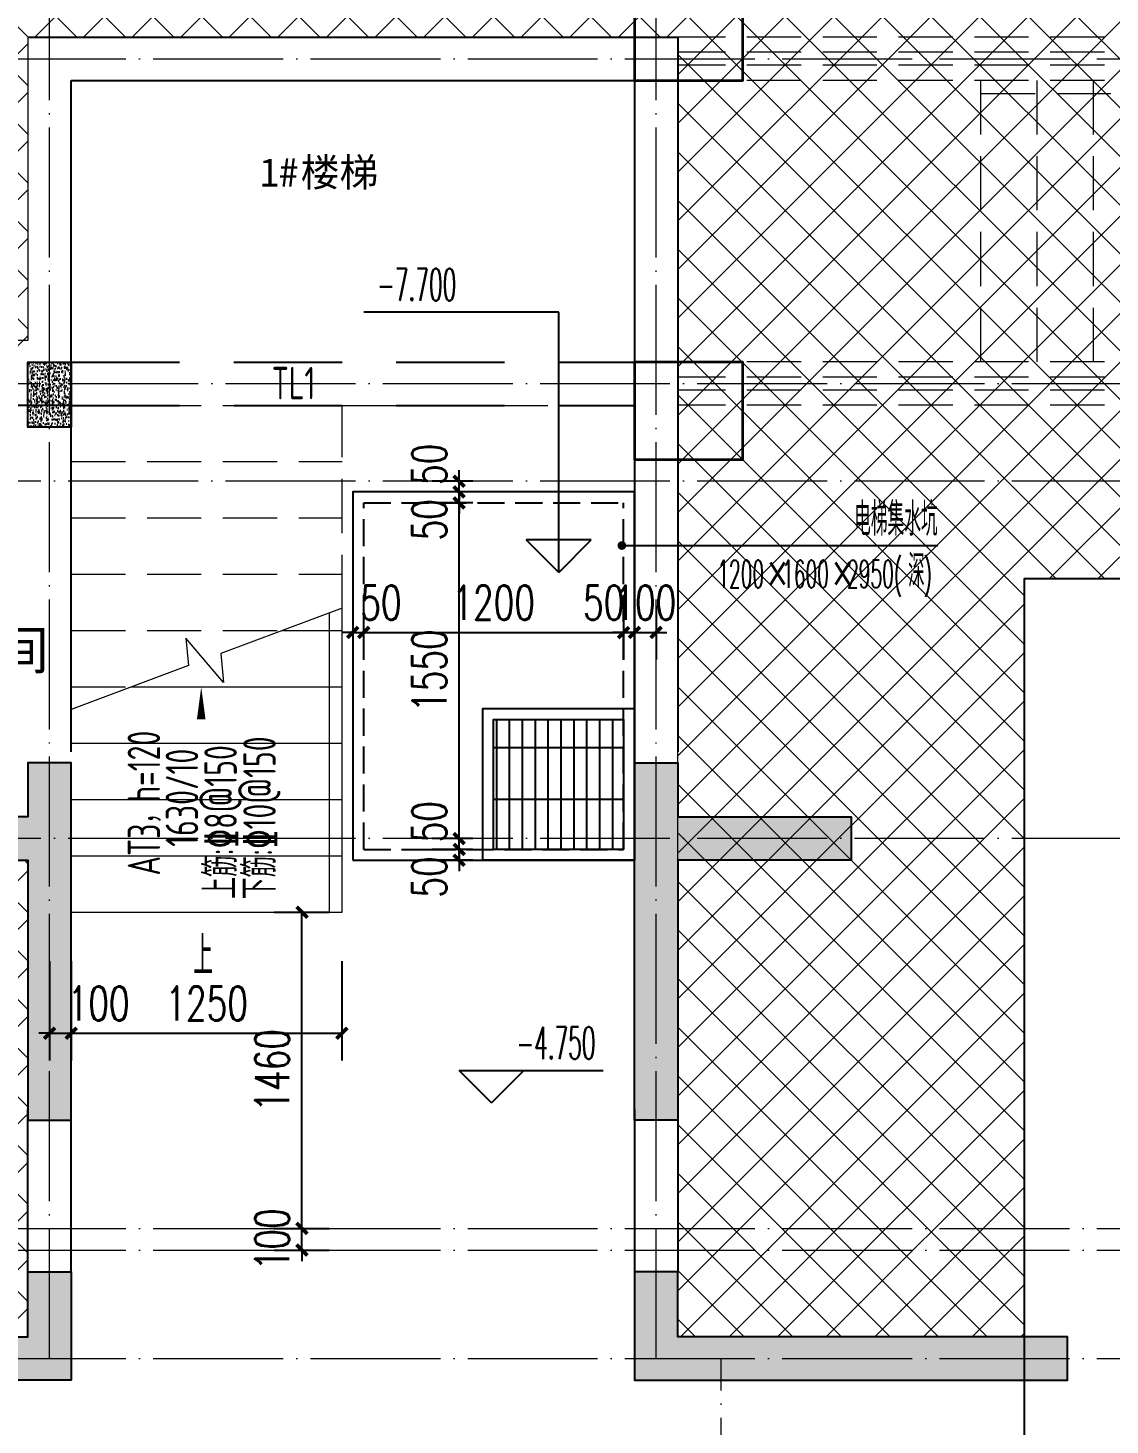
# Model space of a CAD drawing. Extents: x -1712635 to -854203, y -534641 to -21985.
# Drawn here: x -1024242 to -1019246, y -72876 to -66427 of the extents above; entities that cross this region are included whole.
import ezdxf
from ezdxf.enums import TextEntityAlignment as Align

# ---------------------------------------------------------------- set-up
doc = ezdxf.new("R2010")
doc.units = 0
doc.header["$LTSCALE"] = 1000
for name, pattern in [('#P_--_20B1_001_t3$0$DASH', [0.35, 0.25, -0.1]), ('DASHED', [0.75, 0.5, -0.25]), ('DOTE', [2.42, 2, -0.2, 0.02, -0.2]), ('HIDDEN', [0.375, 0.25, -0.125])]:
    doc.linetypes.add(name, pattern=pattern)
doc.layers.get('0').update_dxf_attribs({"linetype": 'CONTINUOUS'})
doc.layers.get('Defpoints').update_dxf_attribs({"linetype": 'CONTINUOUS'})
for name, color, linetype in [('DIM_ELEV', 3, 'CONTINUOUS'), ('DIM_LEAD', 3, 'CONTINUOUS'), ('DIM_SYMB', 3, 'CONTINUOUS'), ('G', 1, 'CONTINUOUS'), ('HS-A-墙-砼', 41, 'CONTINUOUS'), ('PUB_DIM', 3, 'CONTINUOUS'), ('PUB_TEXT', 2, 'CONTINUOUS'), ('S-Q墙实线', 6, 'CONTINUOUS'), ('S-Z柱实线', 6, 'CONTINUOUS'), ('S-梁', 4, 'DASHED'), ('TEXT', 2, 'CONTINUOUS'), ('WALL', 2, 'CONTINUOUS'), ('人防集水坑', 11, 'CONTINUOUS'), ('审核', 1, 'CONTINUOUS'), ('尺寸标注', 86, 'CONTINUOUS'), ('底图$0$PUB_HATCH', 252, 'CONTINUOUS'), ('排水', 155, 'CONTINUOUS')]:
    doc.layers.add(name, color=color, linetype=linetype)
for name, color, linetype, lineweight in [('DOTE', 19, 'DOTE', 9), ('STAIR', 2, 'CONTINUOUS', 18), ('填充', 251, 'CONTINUOUS', 5)]:
    doc.layers.add(name, color=color, linetype=linetype, lineweight=lineweight)
doc.styles.add('_TCH_DIM', font='SIMPLEX.shx', dxfattribs={"width": 0.7, "bigfont": 'GBCBIG.shx'})
doc.styles.add('_TCH_DIM_T3', font='SIMPLEX', dxfattribs={"width": 0.705882, "bigfont": 'GBCBIG'})
doc.styles.add('TSSD_REIN', font='tssdeng.shx', dxfattribs={"width": 0.7, "height": 300, "bigfont": 'tssdchn.shx'})
doc.styles.add('黑体', font='simhei.ttf')
doc.dimstyles.new('_TCH_ARCH&&50', dxfattribs={"dimtxt": 157.5, "dimasz": 50, "dimexe": 125, "dimexo": 150, "dimgap": 58.75, "dimtad": 1, "dimdec": 0, "dimzin": 0, "dimdsep": 46, "dimtxsty": '_TCH_DIM_T3', "dimblk": 'ARCHTICK', "dimcen": 0.09, "dimclrt": 7, "dimazin": 0, "dimtfac": 1, "dimtdec": 0, "dimtix": 1, "dimtmove": 2, "dimatfit": 3, "dimldrblk": 'ARCHTICK', "dimfxl": 0, "dimtolj": 1, "dimtzin": 0, "dimarcsym": 0})

# ---------------------------------------------------------------- blocks, each defined once
blk = doc.blocks.new('FSFSFASFSFESFSEF')
at = {"layer": '人防集水坑', "ltscale": 0.8}
h = blk.add_hatch(dxfattribs=at)
h.set_pattern_fill('GRATE', color=256, scale=75, style=0)
h.set_pattern_definition([(270, (-806039.36, 23438904.08), (59.53125, -2e-14), []), (360, (-806039.36, 23438904.08), (9e-14, 238.125), [])])
h.paths.add_polyline_path([(286466.6, 761315.5), (287066.6, 761315.5), (287066.6, 760715.5), (286466.6, 760715.5)])
at = {"layer": '人防集水坑', "color": 41, "linetype": '#P_--_20B1_001_t3$0$DASH', "ltscale": 0.5}
for p, q in [((285866.6, 762315.5), (287066.6, 762315.5)), ((285866.6, 760715.5), (285866.6, 762315.5)), ((287066.6, 760715.5), (287066.6, 762315.5)), ((285866.6, 760715.5), (286166.6, 760715.5)), ((286166.6, 760715.5), (287066.6, 760715.5))]:
    blk.add_line(p, q, dxfattribs=at)
at = {"layer": '人防集水坑'}
for points in [[(287116.6, 760665.5), (286416.6, 760665.5), (286416.6, 761365.5), (287116.6, 761365.5)], [(287066.6, 760715.5), (286466.6, 760715.5), (286466.6, 761315.5), (287066.6, 761315.5)]]:
    blk.add_lwpolyline(points, close=True, dxfattribs=at)
at = {"layer": '排水'}
blk.add_lwpolyline([(285816.6, 760665.5), (287116.6, 760665.5), (287116.6, 762365.5), (285816.6, 762365.5)], close=True, dxfattribs=at)
blk = doc.blocks.new('DFBFBFBGF')
at = {"layer": 'STAIR', "color": 246, "linetype": '#P_--_20B1_001_t3$0$DASH'}
for p, q in [((293136.3, 754230.1), (287316.6, 754230.1)), ((293136.3, 754030.1), (293136.3, 754230.1)), ((293136.3, 754160.1), (287316.6, 754160.1)), ((293136.3, 754100.1), (287316.6, 754100.1)), ((293136.3, 754030.1), (287316.6, 754030.1)), ((293136.3, 754030.1), (288716.3, 754030.1)), ((288716.3, 752730.1), (288716.3, 754030.1)), ((288976.3, 752730.1), (288976.3, 754030.1)), ((289236.3, 752730.1), (289236.3, 754030.1)), ((289496.3, 752730.1), (289496.3, 754030.1)), ((289756.3, 752730.1), (289756.3, 754030.1)), ((290016.3, 752730.1), (290016.3, 754030.1)), ((290276.3, 752730.1), (290276.3, 754030.1)), ((290536.3, 752730.1), (290536.3, 754030.1)), ((290796.3, 752730.1), (290796.3, 754030.1)), ((291056.3, 752730.1), (291056.3, 754030.1)), ((291316.3, 752730.1), (291316.3, 754030.1)), ((291576.3, 752730.1), (291576.3, 754030.1)), ((291836.3, 752730.1), (291836.3, 754030.1)), ((292096.3, 752730.1), (292096.3, 754030.1)), ((292356.3, 752730.1), (292356.3, 754030.1)), ((292616.3, 752730.1), (292616.3, 754030.1)), ((292876.3, 752730.1), (292876.3, 754030.1)), ((293136.3, 752730.1), (293136.3, 754030.1)), ((288716.3, 753970.1), (293136.3, 753970.1)), ((293136.3, 752730.1), (287316.6, 752730.1)), ((293136.3, 752730.1), (288716.3, 752730.1)), ((293136.3, 752530.1), (293136.3, 752730.1)), ((293136.3, 752660.1), (287316.6, 752660.1)), ((293136.3, 752600.1), (287316.6, 752600.1)), ((293136.3, 752530.1), (287316.6, 752530.1))]:
    blk.add_line(p, q, dxfattribs=at)
blk.add_lwpolyline([(293136.3, 754230.1), (294636.3, 754230.1), (294636.3, 752530.1), (293136.3, 752530.1)], close=True, dxfattribs=at)
at = {"layer": '审核', "color": 58, "linetype": 'HIDDEN', "ltscale": 0.2}
blk.add_line((289519.4, 752530.1), (289519.4, 754230.1), dxfattribs=at)
blk = doc.blocks.new('_ArchTick')
at = {"color": 0, "const_width": 0.35}
blk.add_lwpolyline([(-0.5, -0.5), (0.5, 0.5)], dxfattribs=at)
blk = doc.blocks.new('*D1100')
at = {"layer": 'Defpoints', "color": 0}
for p in [(-1023255.8, -71968.7), (-1022977.2, -71968.7), (-1023255.8, -72068.7)]:
    blk.add_point(p, dxfattribs=at)
at = {"layer": '尺寸标注', "color": 0, "lineweight": -2}
for p, q in [((-1023105.8, -71968.7), (-1022852.2, -71968.7)), ((-1022977.2, -71968.7), (-1022977.2, -71918.7)), ((-1022977.2, -72068.7), (-1022977.2, -71968.7)), ((-1023105.8, -72068.7), (-1022852.2, -72068.7)), ((-1022977.2, -72068.7), (-1022977.2, -72118.7))]:
    blk.add_line(p, q, dxfattribs=at)
at = {"layer": '尺寸标注', "color": 0, "lineweight": -2, "xscale": 50, "yscale": 50, "zscale": 50}
for p, rotation in [((-1022977.2, -71968.7), 269.9997333905758), ((-1022977.2, -72068.7), 89.99973339057578)]:
    blk.add_blockref('_ArchTick', p, dxfattribs=dict(at, rotation=rotation))
at = {"layer": '尺寸标注', "color": 7, "insert": (-1023114.7, -72018.7), "char_height": 157.5, "attachment_point": 5, "rotation": 89.99973, "style": '_TCH_DIM_T3'}
blk.add_mtext('\\A1;100', dxfattribs=at)
blk = doc.blocks.new('*D1101')
at = {"layer": 'Defpoints', "color": 0}
for p in [(-1023255.8, -70508.7), (-1022977.2, -70508.7), (-1023255.8, -71968.7)]:
    blk.add_point(p, dxfattribs=at)
at = {"layer": '尺寸标注', "color": 0, "lineweight": -2}
for p, q in [((-1023105.8, -70508.7), (-1022852.2, -70508.7)), ((-1022977.2, -71968.7), (-1022977.2, -70508.7)), ((-1023105.8, -71968.7), (-1022852.2, -71968.7))]:
    blk.add_line(p, q, dxfattribs=at)
at = {"layer": '尺寸标注', "color": 0, "lineweight": -2, "xscale": 50, "yscale": 50, "zscale": 50}
for p, rotation in [((-1022977.2, -70508.7), 89.99973339057244), ((-1022977.2, -71968.7), 269.9997333905724)]:
    blk.add_blockref('_ArchTick', p, dxfattribs=dict(at, rotation=rotation))
at = {"layer": '尺寸标注', "color": 7, "insert": (-1023114.7, -71238.7), "char_height": 157.5, "attachment_point": 5, "rotation": 89.99973, "style": '_TCH_DIM_T3'}
blk.add_mtext('\\A1;1460', dxfattribs=at)
blk = doc.blocks.new('*D1102')
at = {"layer": 'Defpoints', "color": 0}
for p in [(-1024042.3, -70584), (-1022792.3, -70584), (-1022792.3, -71067.6)]:
    blk.add_point(p, dxfattribs=at)
at = {"layer": '尺寸标注', "color": 0, "lineweight": -2}
for p, q in [((-1024042.3, -70734), (-1024042.3, -71192.6)), ((-1022792.3, -70734), (-1022792.3, -71192.6)), ((-1024042.3, -71067.6), (-1022792.3, -71067.6))]:
    blk.add_line(p, q, dxfattribs=at)
at = {"layer": '尺寸标注', "color": 0, "lineweight": -2, "xscale": 50, "yscale": 50, "zscale": 50, "rotation": 180}
blk.add_blockref('_ArchTick', (-1024042.3, -71067.6), dxfattribs=at)
at = {"layer": '尺寸标注', "color": 0, "lineweight": -2, "xscale": 50, "yscale": 50, "zscale": 50}
blk.add_blockref('_ArchTick', (-1022792.3, -71067.6), dxfattribs=at)
at = {"layer": '尺寸标注', "color": 7, "insert": (-1023417.3, -70930.1), "char_height": 157.5, "attachment_point": 5, "style": '_TCH_DIM_T3'}
blk.add_mtext('\\A1;1250', dxfattribs=at)
blk = doc.blocks.new('*D1103')
at = {"layer": 'Defpoints', "color": 0}
for p in [(-1024142.2, -70584), (-1024042.3, -70584), (-1024042.3, -71067.6)]:
    blk.add_point(p, dxfattribs=at)
at = {"layer": '尺寸标注', "color": 0, "lineweight": -2}
for p, q in [((-1024142.2, -70734), (-1024142.2, -71192.6)), ((-1024042.3, -70734), (-1024042.3, -71192.6)), ((-1024142.2, -71067.6), (-1024192.2, -71067.6)), ((-1024142.2, -71067.6), (-1024042.3, -71067.6)), ((-1024042.3, -71067.6), (-1023992.3, -71067.6))]:
    blk.add_line(p, q, dxfattribs=at)
at = {"layer": '尺寸标注', "color": 0, "lineweight": -2, "xscale": 50, "yscale": 50, "zscale": 50}
blk.add_blockref('_ArchTick', (-1024142.2, -71067.6), dxfattribs=at)
at = {"layer": '尺寸标注', "color": 0, "lineweight": -2, "xscale": 50, "yscale": 50, "zscale": 50, "rotation": 180}
blk.add_blockref('_ArchTick', (-1024042.3, -71067.6), dxfattribs=at)
at = {"layer": '尺寸标注', "color": 7, "insert": (-1023916.1, -70930.1), "char_height": 157.5, "attachment_point": 5, "style": '_TCH_DIM_T3'}
blk.add_mtext('\\A1;100', dxfattribs=at)
blk = doc.blocks.new('*D1109')
at = {"layer": 'Defpoints', "color": 0}
for p in [(-1022742.2, -68943.5), (-1022692.2, -68943.5), (-1022692.2, -69217.2)]:
    blk.add_point(p, dxfattribs=at)
at = {"layer": 'PUB_DIM', "color": 0, "lineweight": -2}
for p, q in [((-1022742.2, -69093.5), (-1022742.2, -69342.2)), ((-1022692.2, -69093.5), (-1022692.2, -69342.2)), ((-1022742.2, -69217.2), (-1022792.2, -69217.2)), ((-1022742.2, -69217.2), (-1022692.2, -69217.2)), ((-1022692.2, -69217.2), (-1022642.2, -69217.2))]:
    blk.add_line(p, q, dxfattribs=at)
at = {"layer": 'PUB_DIM', "color": 0, "lineweight": -2, "xscale": 50, "yscale": 50, "zscale": 50}
blk.add_blockref('_ArchTick', (-1022742.2, -69217.2), dxfattribs=at)
at = {"layer": 'PUB_DIM', "color": 0, "lineweight": -2, "xscale": 50, "yscale": 50, "zscale": 50, "rotation": 180}
blk.add_blockref('_ArchTick', (-1022692.2, -69217.2), dxfattribs=at)
at = {"layer": 'PUB_DIM', "color": 7, "insert": (-1022612.7, -69079.7), "char_height": 157.5, "attachment_point": 5, "style": '_TCH_DIM_T3'}
blk.add_mtext('\\A1;50', dxfattribs=at)
blk = doc.blocks.new('*D1110')
at = {"layer": 'Defpoints', "color": 0}
for p in [(-1022692.2, -68943.5), (-1021492.2, -68943.5), (-1021492.2, -69217.2)]:
    blk.add_point(p, dxfattribs=at)
at = {"layer": 'PUB_DIM', "color": 0, "lineweight": -2}
for p, q in [((-1022692.2, -69093.5), (-1022692.2, -69342.2)), ((-1021492.2, -69093.5), (-1021492.2, -69342.2)), ((-1022692.2, -69217.2), (-1021492.2, -69217.2))]:
    blk.add_line(p, q, dxfattribs=at)
at = {"layer": 'PUB_DIM', "color": 0, "lineweight": -2, "xscale": 50, "yscale": 50, "zscale": 50, "rotation": 180}
blk.add_blockref('_ArchTick', (-1022692.2, -69217.2), dxfattribs=at)
at = {"layer": 'PUB_DIM', "color": 0, "lineweight": -2, "xscale": 50, "yscale": 50, "zscale": 50}
blk.add_blockref('_ArchTick', (-1021492.2, -69217.2), dxfattribs=at)
at = {"layer": 'PUB_DIM', "color": 7, "insert": (-1022092.2, -69079.7), "char_height": 157.5, "attachment_point": 5, "style": '_TCH_DIM_T3'}
blk.add_mtext('\\A1;1200', dxfattribs=at)
blk = doc.blocks.new('*D1111')
at = {"layer": 'Defpoints', "color": 0}
for p in [(-1021492.2, -68943.5), (-1021442.2, -68943.5), (-1021442.2, -69217.2)]:
    blk.add_point(p, dxfattribs=at)
at = {"layer": 'PUB_DIM', "color": 0, "lineweight": -2}
for p, q in [((-1021492.2, -69093.5), (-1021492.2, -69342.2)), ((-1021442.2, -69093.5), (-1021442.2, -69342.2)), ((-1021492.2, -69217.2), (-1021542.2, -69217.2)), ((-1021492.2, -69217.2), (-1021442.2, -69217.2)), ((-1021442.2, -69217.2), (-1021392.2, -69217.2))]:
    blk.add_line(p, q, dxfattribs=at)
at = {"layer": 'PUB_DIM', "color": 0, "lineweight": -2, "xscale": 50, "yscale": 50, "zscale": 50}
blk.add_blockref('_ArchTick', (-1021492.2, -69217.2), dxfattribs=at)
at = {"layer": 'PUB_DIM', "color": 0, "lineweight": -2, "xscale": 50, "yscale": 50, "zscale": 50, "rotation": 180}
blk.add_blockref('_ArchTick', (-1021442.2, -69217.2), dxfattribs=at)
at = {"layer": 'PUB_DIM', "color": 7, "insert": (-1021584.1, -69079.7), "char_height": 157.5, "attachment_point": 5, "style": '_TCH_DIM_T3'}
blk.add_mtext('\\A1;50', dxfattribs=at)
blk = doc.blocks.new('*D1112')
at = {"layer": 'Defpoints', "color": 0}
for p in [(-1021442.2, -68943.5), (-1021342.2, -68943.5), (-1021342.2, -69217.2)]:
    blk.add_point(p, dxfattribs=at)
at = {"layer": 'PUB_DIM', "color": 0, "lineweight": -2}
for p, q in [((-1021442.2, -69093.5), (-1021442.2, -69342.2)), ((-1021342.2, -69093.5), (-1021342.2, -69342.2)), ((-1021442.2, -69217.2), (-1021492.2, -69217.2)), ((-1021442.2, -69217.2), (-1021342.2, -69217.2)), ((-1021342.2, -69217.2), (-1021292.2, -69217.2))]:
    blk.add_line(p, q, dxfattribs=at)
at = {"layer": 'PUB_DIM', "color": 0, "lineweight": -2, "xscale": 50, "yscale": 50, "zscale": 50}
blk.add_blockref('_ArchTick', (-1021442.2, -69217.2), dxfattribs=at)
at = {"layer": 'PUB_DIM', "color": 0, "lineweight": -2, "xscale": 50, "yscale": 50, "zscale": 50, "rotation": 180}
blk.add_blockref('_ArchTick', (-1021342.2, -69217.2), dxfattribs=at)
at = {"layer": 'PUB_DIM', "color": 7, "insert": (-1021392.2, -69079.7), "char_height": 157.5, "attachment_point": 5, "style": '_TCH_DIM_T3'}
blk.add_mtext('\\A1;100', dxfattribs=at)
blk = doc.blocks.new('*D1113')
at = {"layer": 'Defpoints', "color": 0}
for p in [(-1022251.5, -68518.7), (-1022038.1, -68518.7), (-1022038.1, -68568.7)]:
    blk.add_point(p, dxfattribs=at)
at = {"layer": 'PUB_DIM', "color": 0, "lineweight": -2}
for p, q in [((-1022251.5, -68518.7), (-1022251.5, -68468.7)), ((-1022188.1, -68518.7), (-1022376.5, -68518.7)), ((-1022251.5, -68568.7), (-1022251.5, -68518.7)), ((-1022188.1, -68568.7), (-1022376.5, -68568.7)), ((-1022251.5, -68568.7), (-1022251.5, -68618.7))]:
    blk.add_line(p, q, dxfattribs=at)
at = {"layer": 'PUB_DIM', "color": 0, "lineweight": -2, "xscale": 50, "yscale": 50, "zscale": 50}
for p, rotation in [((-1022251.5, -68518.7), 270), ((-1022251.5, -68568.7), 90)]:
    blk.add_blockref('_ArchTick', p, dxfattribs=dict(at, rotation=rotation))
at = {"layer": 'PUB_DIM', "color": 7, "insert": (-1022389, -68441), "char_height": 157.5, "attachment_point": 5, "rotation": 90, "style": '_TCH_DIM_T3'}
blk.add_mtext('\\A1;50', dxfattribs=at)
blk = doc.blocks.new('*D1114')
at = {"layer": 'Defpoints', "color": 0}
for p in [(-1022251.5, -68568.7), (-1022038.1, -68568.7), (-1022038.1, -68618.7)]:
    blk.add_point(p, dxfattribs=at)
at = {"layer": 'PUB_DIM', "color": 0, "lineweight": -2}
for p, q in [((-1022251.5, -68568.7), (-1022251.5, -68518.7)), ((-1022188.1, -68568.7), (-1022376.5, -68568.7)), ((-1022188.1, -68618.7), (-1022376.5, -68618.7)), ((-1022251.5, -68618.7), (-1022251.5, -68568.7)), ((-1022251.5, -68618.7), (-1022251.5, -68668.7))]:
    blk.add_line(p, q, dxfattribs=at)
at = {"layer": 'PUB_DIM', "color": 0, "lineweight": -2, "xscale": 50, "yscale": 50, "zscale": 50}
for p, rotation in [((-1022251.5, -68568.7), 270), ((-1022251.5, -68618.7), 90)]:
    blk.add_blockref('_ArchTick', p, dxfattribs=dict(at, rotation=rotation))
at = {"layer": 'PUB_DIM', "color": 7, "insert": (-1022389, -68697.1), "char_height": 157.5, "attachment_point": 5, "rotation": 90, "style": '_TCH_DIM_T3'}
blk.add_mtext('\\A1;50', dxfattribs=at)
blk = doc.blocks.new('*D1115')
at = {"layer": 'Defpoints', "color": 0}
for p in [(-1022251.5, -68618.7), (-1022038.1, -68618.7), (-1022038.1, -70168.7)]:
    blk.add_point(p, dxfattribs=at)
at = {"layer": 'PUB_DIM', "color": 0, "lineweight": -2}
for p, q in [((-1022188.1, -68618.7), (-1022376.5, -68618.7)), ((-1022251.5, -70168.7), (-1022251.5, -68618.7)), ((-1022188.1, -70168.7), (-1022376.5, -70168.7))]:
    blk.add_line(p, q, dxfattribs=at)
at = {"layer": 'PUB_DIM', "color": 0, "lineweight": -2, "xscale": 50, "yscale": 50, "zscale": 50}
for p, rotation in [((-1022251.5, -68618.7), 90), ((-1022251.5, -70168.7), 270)]:
    blk.add_blockref('_ArchTick', p, dxfattribs=dict(at, rotation=rotation))
at = {"layer": 'PUB_DIM', "color": 7, "insert": (-1022389, -69393.7), "char_height": 157.5, "attachment_point": 5, "rotation": 90, "style": '_TCH_DIM_T3'}
blk.add_mtext('\\A1;1550', dxfattribs=at)
blk = doc.blocks.new('*D1116')
at = {"layer": 'Defpoints', "color": 0}
for p in [(-1022251.5, -70168.7), (-1022038.1, -70168.7), (-1022038.1, -70218.7)]:
    blk.add_point(p, dxfattribs=at)
at = {"layer": 'PUB_DIM', "color": 0, "lineweight": -2}
for p, q in [((-1022251.5, -70168.7), (-1022251.5, -70118.7)), ((-1022188.1, -70168.7), (-1022376.5, -70168.7)), ((-1022188.1, -70218.7), (-1022376.5, -70218.7)), ((-1022251.5, -70218.7), (-1022251.5, -70168.7)), ((-1022251.5, -70218.7), (-1022251.5, -70268.7))]:
    blk.add_line(p, q, dxfattribs=at)
at = {"layer": 'PUB_DIM', "color": 0, "lineweight": -2, "xscale": 50, "yscale": 50, "zscale": 50}
for p, rotation in [((-1022251.5, -70168.7), 270), ((-1022251.5, -70218.7), 90)]:
    blk.add_blockref('_ArchTick', p, dxfattribs=dict(at, rotation=rotation))
at = {"layer": 'PUB_DIM', "color": 7, "insert": (-1022389, -70091.1), "char_height": 157.5, "attachment_point": 5, "rotation": 90, "style": '_TCH_DIM_T3'}
blk.add_mtext('\\A1;50', dxfattribs=at)
blk = doc.blocks.new('*D1117')
at = {"layer": 'Defpoints', "color": 0}
for p in [(-1022251.5, -70218.7), (-1022038.1, -70218.7), (-1022038.1, -70268.7)]:
    blk.add_point(p, dxfattribs=at)
at = {"layer": 'PUB_DIM', "color": 0, "lineweight": -2}
for p, q in [((-1022188.1, -70218.7), (-1022376.5, -70218.7)), ((-1022251.5, -70218.7), (-1022251.5, -70168.7)), ((-1022251.5, -70268.7), (-1022251.5, -70218.7)), ((-1022188.1, -70268.7), (-1022376.5, -70268.7)), ((-1022251.5, -70268.7), (-1022251.5, -70318.7))]:
    blk.add_line(p, q, dxfattribs=at)
at = {"layer": 'PUB_DIM', "color": 0, "lineweight": -2, "xscale": 50, "yscale": 50, "zscale": 50}
for p, rotation in [((-1022251.5, -70218.7), 270), ((-1022251.5, -70268.7), 90)]:
    blk.add_blockref('_ArchTick', p, dxfattribs=dict(at, rotation=rotation))
at = {"layer": 'PUB_DIM', "color": 7, "insert": (-1022389, -70345.9), "char_height": 157.5, "attachment_point": 5, "rotation": 90, "style": '_TCH_DIM_T3'}
blk.add_mtext('\\A1;50', dxfattribs=at)

msp = doc.modelspace()

# ---------------------------------------------------------------- hatches: boundary and pattern name
at = {"layer": 'G'}
h = msp.add_hatch(dxfattribs=at)
h.set_pattern_fill('AR-CONC', color=256, scale=5, angle=-360, style=0)
h.set_pattern_definition([(230, (6422255.02, 365688.68), (-35.86300913, 3.13760675), [3.75, -41.25]), (175, (6422255.02, 365688.68), (6.93756668, -37.60960669), [3, -33]), (280.4514, (6422252.032, 365688.94), (-28.92546909, -34.4719771), [3.1870095, -35.0571056]), (226.1842, (6422255.02, 365678.68), (-53.36205243, 8.27595072), [5.625, -61.875]), (276.6356, (6422250.574, 365679.37), (-46.73313528, -48.70589355), [4.7805144, -52.58565]), (171.1842, (6422255.02, 365678.68), (-46.73309726, -48.70593005), [4.5, -49.5]), (201, (6422250.02, 365681.18), (-29.84535261, 20.13094453), [3.75, -41.25]), (146, (6422250.02, 365681.18), (-12.1657666, -36.25750225), [3, -33]), (251.4514, (6422247.533, 365682.856), (-42.01113143, -16.12652484), [3.1870095, -35.0571056]), (217.5, (6422255.02, 365688.679), (-0.607992766, -16.644692692), [0, -32.6, 0, -33.5, 0, -33.125]), (187.5, (6422255.02, 365688.679), (-13.15347687, -19.720585594), [0, -19.1, 0, -31.85, 0, -12.625]), (147.5, (6422266.17, 365688.679), (-26.691121809, 1.127743587), [0, -12.5, 0, -39, 0, -51.75]), (137.5, (6422271.17, 365688.679), (-29.15930847, -5.00524912), [0, -16.25, 0, -25.9, 0, -36.75])])
h.paths.add_polyline_path([(-1024042.17, -68268.73), (-1024242.17, -68268.73), (-1024242.17, -67968.73), (-1024042.17, -67968.73)])
at = {"layer": '填充'}
h = msp.add_hatch(dxfattribs=at)
h.set_pattern_fill('ANSI37', color=196, scale=100, style=0)
h.set_pattern_definition([(45, (-1120314.8, -177839.46), (-112.2532, 112.2532), []), (135, (-1120314.8, -177839.46), (-112.2532, -112.2532), [])])
h.paths.add_polyline_path([(-1024242.17, -70268.73), (-1025841.98, -70268.73), (-1025841.98, -77168.73), (-1019641.98, -77168.73), (-1019641.98, -75668.73), (-1021392.17, -75668.73), (-1021392.17, -76368.73), (-1024092.17, -76368.73), (-1024092.17, -74268.73), (-1024542.17, -74268.73), (-1024542.17, -72468.46), (-1024242.17, -72468.46)])
h.paths.add_polyline_path([(-1025841.98, -67968.73), (-1024242.17, -67968.73), (-1024242.17, -66468.73), (-1021242.16, -66468.73), (-1021242.17, -72468.48), (-1019641.98, -72468.48), (-1019641.98, -68968.73), (-1013291.97, -68968.73), (-1013291.97, -63668.73), (-1025841.98, -63668.73)])
at = {"layer": '底图$0$PUB_HATCH'}
for points in [[(-1024242.17, -71468.73), (-1024042.17, -71468.73), (-1024042.17, -69818.73), (-1024242.17, -69818.73), (-1024242.17, -70068.73), (-1025042.06, -70068.73), (-1025042.06, -70268.73), (-1024242.17, -70268.73)], [(-1021242.17, -71468.73), (-1021442.17, -71468.73), (-1021442.17, -69818.73), (-1021242.17, -69818.73), (-1021242.17, -70068.73), (-1020442.17, -70068.73), (-1020442.17, -70268.73), (-1021242.17, -70268.73)], [(-1024042.17, -72168.73), (-1024042.17, -72668.73), (-1026042.17, -72668.73), (-1026042.17, -72468.73), (-1024242.17, -72468.73), (-1024242.17, -72168.73)], [(-1021442.17, -72168.73), (-1021442.17, -72668.73), (-1019442.17, -72668.73), (-1019442.17, -72468.73), (-1021242.17, -72468.73), (-1021242.17, -72168.73)]]:
    msp.add_hatch(color=256, dxfattribs=at).paths.add_polyline_path(points)

# ---------------------------------------------------------------- linework, layer by layer
at = {"layer": 'DIM_ELEV'}
for p, q in [((-1021791.62, -67738.24), (-1022691.92, -67738.24)), ((-1021791.62, -68939.76), (-1021791.62, -67738.24)), ((-1021791.62, -68939.76), (-1021941.62, -68789.76)), ((-1021641.62, -68789.76), (-1021941.62, -68789.76)), ((-1021791.62, -68939.76), (-1021641.62, -68789.76))]:
    msp.add_line(p, q, dxfattribs=at)
at = {"layer": 'DIM_ELEV', "color": 6}
for p, q in [((-1022102.02, -71388.73), (-1022252.02, -71238.73)), ((-1022252.02, -71238.73), (-1021587.1, -71238.73)), ((-1022102.02, -71388.73), (-1021952.02, -71238.73))]:
    msp.add_line(p, q, dxfattribs=at)
at = {"layer": 'DIM_LEAD'}
for p, q in [((-1021499.93, -68815.92), (-1020812.35, -68815.92)), ((-1020812.35, -68815.92), (-1020041.23, -68815.92))]:
    msp.add_line(p, q, dxfattribs=at)
at = {"layer": 'DIM_LEAD', "const_width": 20}
msp.add_lwpolyline([(-1021509.93, -68815.92, 1), (-1021489.93, -68815.92, 1)], format="xyb", close=True, dxfattribs=at)
at = {"layer": 'DIM_SYMB'}
msp.add_lwpolyline([(-1025841.98, -63668.73), (-1025841.98, -68968.73), (-1025841.98, -68968.73), (-1025841.98, -77168.73), (-1019641.98, -77168.73), (-1019641.98, -68968.73), (-1013291.97, -68968.73), (-1013291.97, -63668.73)], close=True, dxfattribs=at)
msp.add_lwpolyline([(-1023442.18, -70573.62, 0, 0, 0), (-1023442.17, -69468.73, 0, 40, 0), (-1023442.18, -69618.73, 0, 0, 0)], format="xyseb", dxfattribs=at)
at = {"layer": 'DOTE', "linetype": 'DOTE', "ltscale": 0.3}
for p, q in [((-1024141.98, -72568.46), (-1024141.98, -63668.73)), ((-1021341.98, -72568.46), (-1021341.98, -63668.73)), ((-1025841.98, -66568.73), (-1013291.97, -66568.73)), ((-1013291.97, -68068.73), (-1025841.98, -68068.73)), ((-1013291.97, -68518.73), (-1025841.98, -68518.73)), ((-1013291.97, -70168.73), (-1025841.98, -70168.73)), ((-1025841.98, -71968.73), (-1013291.97, -71968.73)), ((-1025841.98, -72068.73), (-1013291.97, -72068.73)), ((-1025841.98, -72568.46), (-1013291.97, -72568.46)), ((-1021041.98, -74168.73), (-1021041.98, -72568.73))]:
    msp.add_line(p, q, dxfattribs=at)
at = {"layer": 'G'}
msp.add_lwpolyline([(-1024042.17, -68268.73), (-1024242.17, -68268.73), (-1024242.17, -67968.73), (-1024042.17, -67968.73)], close=True, dxfattribs=at)
at = {"layer": 'HS-A-墙-砼'}
msp.add_line((-1024042.17, -68168.73), (-1025841.98, -68168.73), dxfattribs=at)
at = {"layer": 'S-Q墙实线', "color": 6}
for points in [[(-1024242.17, -71468.73), (-1024042.17, -71468.73), (-1024042.17, -69818.73), (-1024242.17, -69818.73), (-1024242.17, -70068.73), (-1025042.06, -70068.73), (-1025042.06, -70268.73), (-1024242.17, -70268.73)], [(-1021242.17, -71468.73), (-1021442.17, -71468.73), (-1021442.17, -69818.73), (-1021242.17, -69818.73), (-1021242.17, -70068.73), (-1020442.17, -70068.73), (-1020442.17, -70268.73), (-1021242.17, -70268.73)], [(-1024042.17, -72168.73), (-1024042.17, -72668.73), (-1026042.17, -72668.73), (-1026042.17, -72468.73), (-1024242.17, -72468.73), (-1024242.17, -72168.73)], [(-1021442.17, -72168.73), (-1021442.17, -72668.73), (-1019442.17, -72668.73), (-1019442.17, -72468.73), (-1021242.17, -72468.73), (-1021242.17, -72168.73)]]:
    msp.add_lwpolyline(points, close=True, dxfattribs=at)
at = {"layer": 'S-Z柱实线', "color": 2, "lineweight": 35}
for points in [[(-1021442.17, -66218.73), (-1021442.17, -66668.73), (-1020942.17, -66668.73), (-1020942.17, -66218.73)], [(-1021442.17, -67968.73), (-1021442.17, -68418.73), (-1020942.17, -68418.73), (-1020942.17, -67968.73)]]:
    msp.add_lwpolyline(points, close=True, dxfattribs=at)
at = {"layer": 'S-梁'}
for p, q in [((-1024042.17, -67968.72), (-1021442.17, -67968.74)), ((-1024042.17, -68168.72), (-1021442.17, -68168.74))]:
    msp.add_line(p, q, dxfattribs=at)
at = {"layer": 'STAIR', "color": 246, "linetype": '#P_--_20B1_001_t3$0$DASH'}
for p, q in [((-1024042.18, -69768.73), (-1024042.17, -68168.72)), ((-1024042.17, -68168.72), (-1022792.17, -68168.73)), ((-1022792.18, -70508.73), (-1022792.17, -68168.73)), ((-1022792.17, -68168.73), (-1021442.17, -68168.73)), ((-1024042.17, -68428.72), (-1022792.17, -68428.73)), ((-1024042.17, -68688.72), (-1022792.17, -68688.73)), ((-1024042.17, -68948.72), (-1022792.17, -68948.73)), ((-1024042.17, -69208.72), (-1022792.17, -69208.73)), ((-1024042.17, -69468.72), (-1022792.17, -69468.73)), ((-1024042.18, -69728.72), (-1022792.18, -69728.73)), ((-1024042.18, -69988.72), (-1022792.18, -69988.73)), ((-1024042.18, -70248.72), (-1022792.18, -70248.73)), ((-1024042.18, -70508.72), (-1022792.18, -70508.73))]:
    msp.add_line(p, q, dxfattribs=at)
at = {"layer": 'STAIR'}
for p, q in [((-1022792.17, -69104.73), (-1023351.73, -69314.23)), ((-1022792.18, -70508.73), (-1022792.17, -69104.73)), ((-1023338.73, -69448.6), (-1023513.51, -69244.15)), ((-1023513.51, -69244.15), (-1023501.31, -69370.23)), ((-1023069.95, -69208.73), (-1022792.17, -69208.73)), ((-1023351.73, -69314.23), (-1023338.73, -69448.6)), ((-1023501.31, -69370.23), (-1024042.18, -69572.73)), ((-1023764.4, -69468.73), (-1022792.17, -69468.73)), ((-1024042.18, -69768.73), (-1024042.18, -69572.73)), ((-1024042.18, -69728.73), (-1022792.18, -69728.73)), ((-1024042.18, -69988.73), (-1022792.18, -69988.73)), ((-1024042.18, -70248.73), (-1022792.18, -70248.73)), ((-1024042.18, -70508.73), (-1022792.18, -70508.73))]:
    msp.add_line(p, q, dxfattribs=at)
msp.add_lwpolyline([(-1022852.17, -69127.19), (-1022852.18, -70508.73)], dxfattribs=at)
at = {"layer": 'WALL'}
for p, q in [((-1024242.17, -66468.73), (-1021242.17, -66468.73)), ((-1021242.17, -66468.73), (-1021242.17, -69768.73)), ((-1024042.17, -66668.73), (-1021442.17, -66668.73)), ((-1024042.17, -68068.73), (-1024042.17, -66668.73)), ((-1021442.17, -66668.73), (-1021442.17, -69768.73)), ((-1024042.17, -69768.73), (-1024042.17, -68068.73)), ((-1024242.17, -72068.73), (-1024242.17, -71418.73)), ((-1024042.17, -72168.73), (-1024042.17, -71418.73)), ((-1021442.17, -71418.73), (-1021442.17, -72168.73)), ((-1021242.17, -71418.73), (-1021242.17, -72068.73)), ((-1024242.17, -72168.46), (-1024242.17, -72068.73)), ((-1021242.17, -72068.73), (-1021242.17, -72168.46))]:
    msp.add_line(p, q, dxfattribs=at)
at = {"layer": '填充', "color": 196}
msp.add_lwpolyline([(-1024242.17, -66468.73), (-1024242.18, -67868.73), (-1025841.98, -67868.73), (-1025841.98, -70268.73), (-1024242.17, -70268.73), (-1024242.17, -72468.46), (-1024542.17, -72468.46), (-1024542.17, -74268.73), (-1024092.17, -74268.73), (-1024092.17, -76368.73), (-1021392.17, -76368.73), (-1021392.17, -75668.73), (-1019641.98, -75668.73), (-1019641.98, -72468.46), (-1021242.17, -72468.48), (-1021242.16, -66468.73)], close=True, dxfattribs=at)

# ---------------------------------------------------------------- block references
for name, p in [('DFBFBFBGF', (-1308558.75, -820698.63)), ('FSFSFASFSFESFSEF', (-1308558.75, -830934.26))]:
    msp.add_blockref(name, p)

# ---------------------------------------------------------------- texts
at = {"layer": 'PUB_TEXT', "color": 246, "style": '黑体'}
for s, p in [('1#', (-1023172.12, -67158.66)), ('楼梯', (-1022983.1, -67158.66))]:
    msp.add_text(s, height=131.435, dxfattribs=at).set_placement(p)
at = {"layer": 'PUB_TEXT', "style": '_TCH_DIM'}
for s, height, width, p in [('-7.700', 148.75, 0.494118, (-1022629.92, -67685.74)), ('电梯集水坑', 153.191, 0.7, (-1020428.04, -68770.92)), ('2950(', 127.5, 0.494118, (-1020460.72, -69010.92)), ('深', 153.19, 0.7, (-1020178.72, -69010.92)), (')', 127.5, 0.494118, (-1020107.23, -69010.92)), ('1200', 127.5, 0.494118, (-1021059.7, -69010.92)), ('×', 153.19, 0.7, (-1020831.7, -69010.92)), ('1600', 127.5, 0.494118, (-1020760.21, -69010.92)), ('×', 153.19, 0.7, (-1020532.21, -69010.92)), ('上', 178.72, 0.7, (-1023478.67, -70798.67))]:
    msp.add_text(s, height=height, dxfattribs=dict(at, width=width)).set_placement(p)
at = {"layer": 'PUB_TEXT', "color": 7}
msp.add_text('单体配电间', height=178.723, dxfattribs=at).set_placement((-1025308.06, -69387.77))
at = {"layer": 'PUB_TEXT', "color": 6, "style": '_TCH_DIM', "width": 0.494118}
msp.add_text('-4.750', height=148.75, dxfattribs=at).set_placement((-1021987.1, -71186.23))
at = {"layer": 'TEXT', "color": 230, "style": 'TSSD_REIN', "width": 0.7}
msp.add_text('TL1', height=150, dxfattribs=at).set_placement((-1023116.52, -68141.03))
for s, p in [('AT3，h=120', (-1023631.8, -70004.85)), ('1630/10', (-1023456.12, -69980.12))]:
    msp.add_text(s, height=150, rotation=90, dxfattribs=at).set_placement(p, align=Align.CENTER)
for s, p in [('下筋:%%13210@150', (-1023098.05, -70448.21, 0)), ('上筋:%%1328@150', (-1023277.66, -70445.8, 0))]:
    msp.add_text(s, height=150, rotation=90, dxfattribs=at).set_placement(p)

# ---------------------------------------------------------------- dimensions: what is measured, and where the dimension line sits
at = {"layer": 'PUB_DIM'}
for base, p1, p2, angle, picture, middle in [((-1022251.54, -68518.73), (-1022038.09, -68568.73), (-1022038.09, -68518.73), 90, '*D1113', (-1022389.04, -68440.96)), ((-1022251.54, -68568.73), (-1022038.09, -68618.73), (-1022038.09, -68568.73), 90, '*D1114', (-1022389.04, -68697.06)), ((-1022692.17, -69217.21), (-1022742.17, -68943.48), (-1022692.17, -68943.48), 0, '*D1109', (-1022612.68, -69079.71)), ((-1021442.17, -69217.21), (-1021492.17, -68943.48), (-1021442.17, -68943.48), 0, '*D1111', (-1021584.11, -69079.71)), ((-1022251.54, -70168.73), (-1022038.09, -70218.73), (-1022038.09, -70168.73), 90, '*D1116', (-1022389.04, -70091.05)), ((-1022251.54, -70218.73), (-1022038.09, -70268.73), (-1022038.09, -70218.73), 90, '*D1117', (-1022389.04, -70345.91))]:
    dim = msp.add_linear_dim(base=base, p1=p1, p2=p2, angle=angle, dimstyle='_TCH_ARCH&&50', dxfattribs=at)
    dim.commit()
    dim.dimension.update_dxf_attribs({"geometry": picture, "text_midpoint": middle, "dimtype": 161})
for p1, p2, distance, picture, middle in [((-1022038.09, -70168.73), (-1022038.09, -68618.73), 213.46, '*D1115', (-1022389.04, -69393.73)), ((-1022692.17, -68943.48), (-1021492.17, -68943.48), -273.73, '*D1110', (-1022092.17, -69079.71)), ((-1021442.17, -68943.48), (-1021342.17, -68943.48), -273.73, '*D1112', (-1021392.17, -69079.71))]:
    dim = msp.add_aligned_dim(p1=p1, p2=p2, distance=distance, dimstyle='_TCH_ARCH&&50', dxfattribs=at)
    dim.commit()
    dim.dimension.update_dxf_attribs({"geometry": picture, "text_midpoint": middle})
at = {"layer": '尺寸标注', "color": 106}
for p1, p2, distance, picture, middle in [((-1023255.8, -71968.73), (-1023255.79, -70508.73), -278.61, '*D1101', (-1023114.68, -71238.73)), ((-1024042.3, -70583.96), (-1022792.3, -70583.96), -483.64, '*D1102', (-1023417.3, -70930.1)), ((-1023255.8, -72068.73), (-1023255.8, -71968.73), -278.61, '*D1100', (-1023114.69, -72018.73))]:
    dim = msp.add_aligned_dim(p1=p1, p2=p2, distance=distance, dimstyle='_TCH_ARCH&&50', dxfattribs=at)
    dim.commit()
    dim.dimension.update_dxf_attribs({"geometry": picture, "text_midpoint": middle})
dim = msp.add_linear_dim(base=(-1024042.3, -71067.6), p1=(-1024142.24, -70583.96), p2=(-1024042.3, -70583.96), angle=0, dimstyle='_TCH_ARCH&&50', dxfattribs=at)
dim.commit()
dim.dimension.update_dxf_attribs({"geometry": '*D1103', "text_midpoint": (-1023916.09, -70930.1), "dimtype": 161})

doc.saveas('drawing.dxf')
